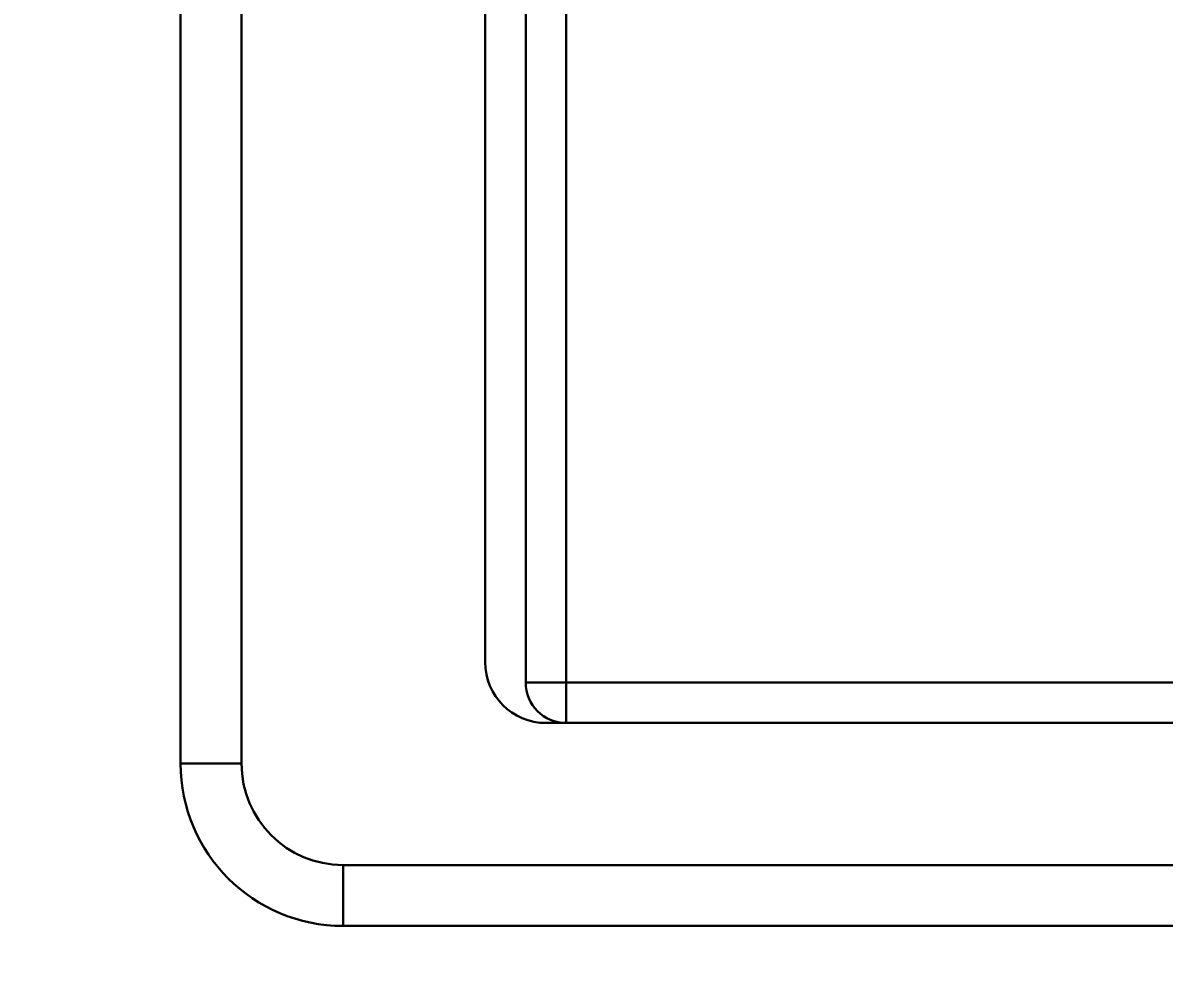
# Model space of a CAD drawing. Header units: millimetres. Extents: x -105 to 105, y -148 to 148.
# Drawn here: x -74.8 to -69.18, y 38.57 to 43.31 of the extents above; entities that cross this region are included whole.
import ezdxf

# ---------------------------------------------------------------- set-up
doc = ezdxf.new("R2010")
doc.units = ezdxf.units.MM
doc.header["$PDSIZE"] = -5
doc.layers.get('0').update_dxf_attribs({"lineweight": 18})
doc.styles.get("Standard").update_dxf_attribs({"font": 'txt.shx'})
doc.dimstyles.get("Standard").update_dxf_attribs({"dimtxt": 0.18, "dimasz": 0.18, "dimexe": 0.18, "dimexo": 0.0625, "dimgap": 0.09, "dimtad": 0, "dimtih": 1, "dimtoh": 1, "dimdec": 4, "dimzin": 0, "dimdsep": 46, "dimtxsty": 'Standard', "dimcen": 0.09, "dimdle": 0.36, "dimadec": 0, "dimazin": 0, "dimtfac": 1, "dimtdec": 4, "dimtofl": 0, "dimtmove": 0, "dimatfit": 3, "dimfxl": 1, "dimtolj": 1, "dimarcsym": 0})

# ---------------------------------------------------------------- blocks, each defined once
blk = doc.blocks.new('*D4')
at = {"color": 0, "lineweight": -2, "transparency": 16777216}
for p, q in [((-80.5214, 39.2313), (-80.5214, 28.6417)), ((-45.5214, 39.2313), (-45.5214, 28.6417)), ((-78.0214, 29.8917), (-48.0214, 29.8917))]:
    blk.add_line(p, q, dxfattribs=at)
at = {"color": 0, "transparency": 16777216}
for points in [[(-78.0214, 30.3084), (-78.0214, 29.4751), (-80.5214, 29.8917)], [(-48.0214, 30.3084), (-48.0214, 29.4751), (-45.5214, 29.8917)]]:
    blk.add_solid(points, dxfattribs=at)
at = {"layer": 'Defpoints', "color": 0, "transparency": 16777216}
for p in [(-80.5214, 39.8563), (-45.5214, 39.8563), (-45.5214, 29.8917)]:
    blk.add_point(p, dxfattribs=at)
at = {"color": 0, "transparency": 16777216, "insert": (-63.0214, 31.7667), "char_height": 2.5, "width": 13.444364, "attachment_point": 5}
blk.add_mtext('\\A1;35.6', dxfattribs=at)

msp = doc.modelspace()

# ---------------------------------------------------------------- linework, layer by layer
at = {"color": 7, "lineweight": 30, "ltscale": 0.385}
for p, q in [((-74.0214, 39.6563), (-74.0214, 55.0563)), ((-73.7214, 39.6563), (-73.7214, 55.0563))]:
    msp.add_line(p, q, dxfattribs=at)
at = {"color": 7, "lineweight": 30, "ltscale": 0.365}
for p, q in [((-72.3214, 40.0563), (-72.3214, 54.6563)), ((-72.1214, 40.0563), (-72.1214, 54.6563))]:
    msp.add_line(p, q, dxfattribs=at)
at = {"color": 7, "lineweight": 30, "ltscale": 0.36}
msp.add_line((-72.5214, 40.1563), (-72.5214, 54.5563), dxfattribs=at)
at = {"color": 7, "lineweight": 30, "ltscale": 0.005}
for p in [(-72.3214, 40.0563), (-72.1214, 39.8563)]:
    msp.add_line(p, (-72.1214, 40.0563), dxfattribs=at)
at = {"color": 7, "lineweight": 30, "ltscale": 0.39}
for p, q in [((-56.5214, 40.0563), (-72.1214, 40.0563)), ((-56.5214, 39.8563), (-72.1214, 39.8563))]:
    msp.add_line(p, q, dxfattribs=at)
at = {"color": 7, "lineweight": 30, "ltscale": 0.0975}
msp.add_line((-68.3214, 39.8563), (-72.2214, 39.8563), dxfattribs=at)
at = {"color": 7, "lineweight": 30, "ltscale": 0.0075}
for p, q in [((-74.0214, 39.6563), (-73.7214, 39.6563)), ((-73.2214, 38.8563), (-73.2214, 39.1563))]:
    msp.add_line(p, q, dxfattribs=at)
at = {"color": 7, "lineweight": 30, "ltscale": 0.1225}
msp.add_line((-68.3214, 39.1563), (-73.2214, 39.1563), dxfattribs=at)
at = {"color": 7, "lineweight": 30}
msp.add_line((-52.8214, 38.8563), (-73.2214, 38.8563), dxfattribs=at)
for centre, radius in [((-72.2214, 40.1563), 0.3), ((-72.1214, 40.0563), 0.2), ((-73.2214, 39.6563), 0.8), ((-73.2214, 39.6563), 0.5)]:
    msp.add_arc(centre, radius, 180, 270, dxfattribs=at)

# ---------------------------------------------------------------- dimensions: what is measured, and where the dimension line sits
dim = msp.add_aligned_dim(p1=(-80.5214, 39.8563), p2=(-45.5214, 39.8563), distance=-9.9645, text='<>.6', dimstyle='Standard', override={"dimtxt": 2.5, "dimasz": 2.5, "dimexe": 1.25, "dimexo": 0.625, "dimgap": 0.625, "dimtad": 1, "dimtih": 0, "dimtoh": 0, "dimdec": 2, "dimzin": 8, "dimdsep": 44, "dimdle": 5, "dimtdec": 2, "dimtofl": 1, "dimatfit": 0, "dimarcsym": 1})
dim.commit()
dim.dimension.update_dxf_attribs({"geometry": '*D4', "text_midpoint": (-63.0214, 31.7667)})

doc.saveas('drawing.dxf')
